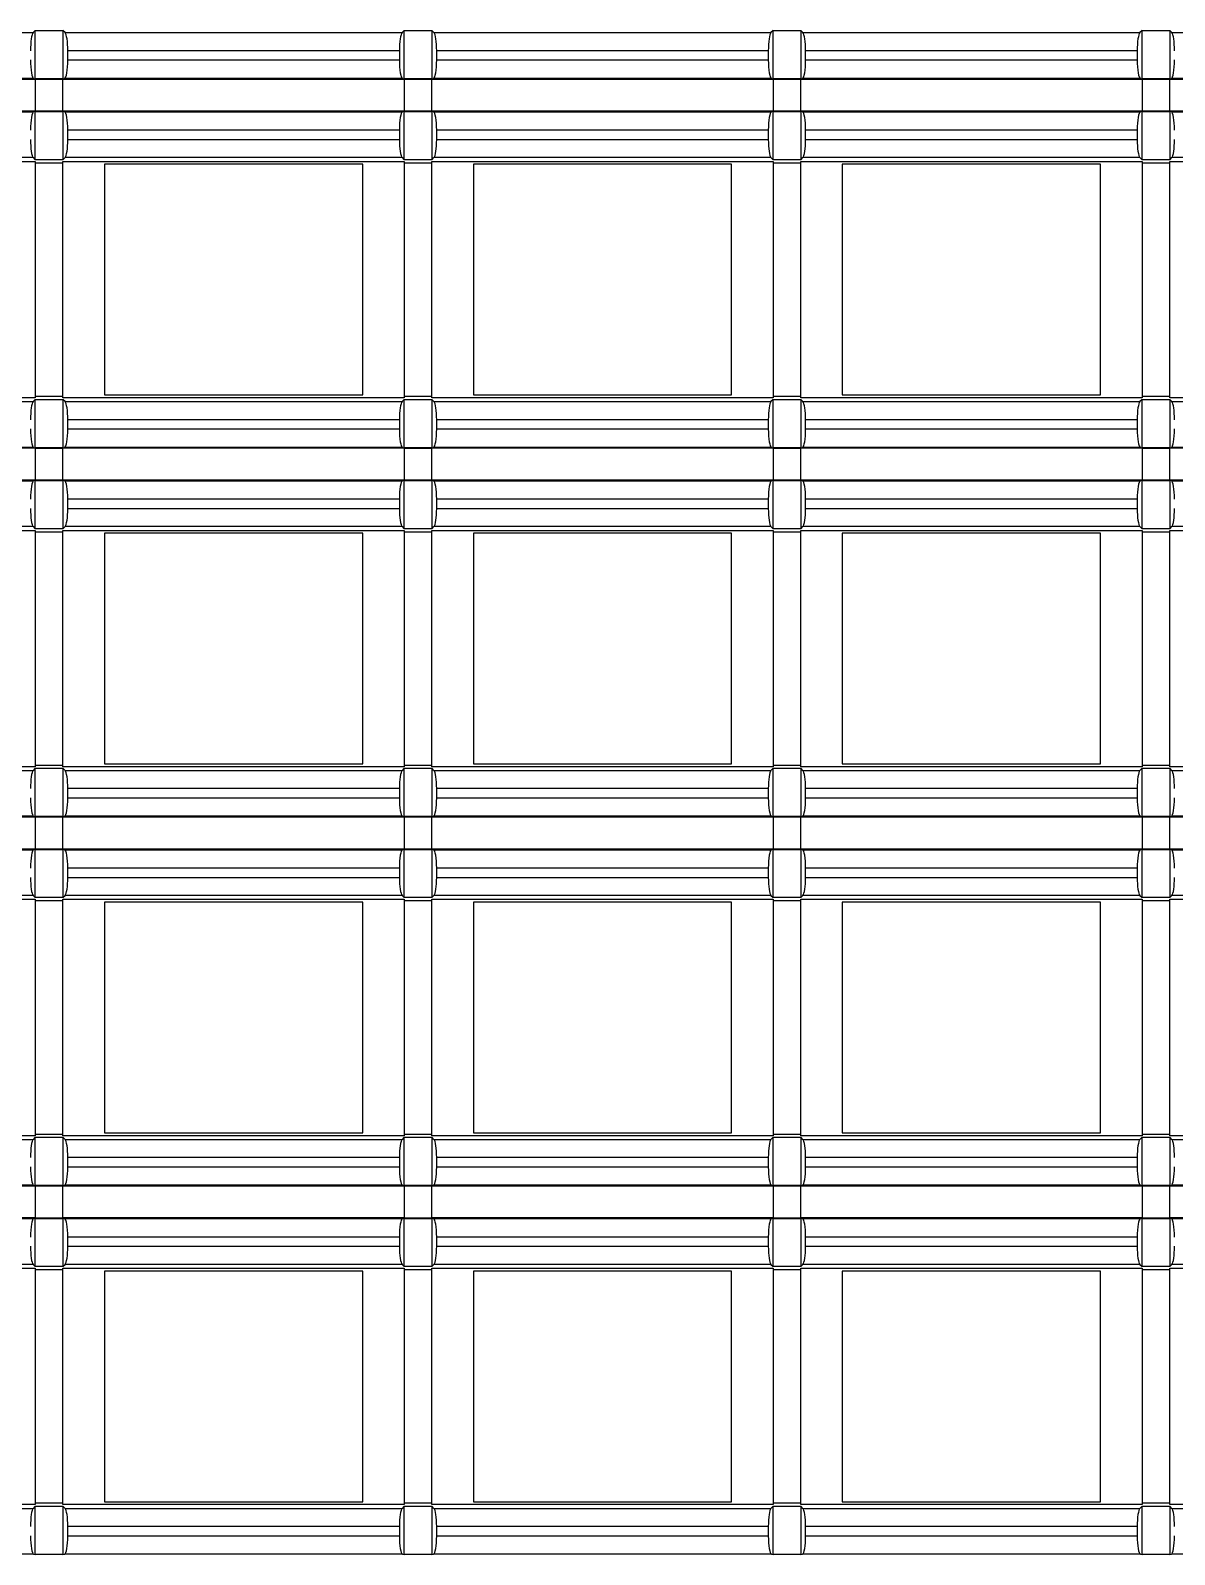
# Model space of a CAD drawing. Header units: inches. Extents: x 0 to 653, y 0 to 346.
# Drawn here: x 79.72 to 92.12, y 207.56 to 224.08 of the extents above; entities that cross this region are included whole.
import ezdxf

# ---------------------------------------------------------------- set-up
doc = ezdxf.new("R2010")
doc.units = ezdxf.units.IN
doc.header["$LTSCALE"] = 35.925693
doc.header["$MEASUREMENT"] = 0
doc.layers.add('2', color=7, linetype='CONTINUOUS')

msp = doc.modelspace()

# ---------------------------------------------------------------- linework, layer by layer
at = {"layer": '2', "color": 132, "linetype": 'Continuous', "true_color": 0x00cccc}
for p, q in [((76.095, 224.059), (79.749, 224.059)), ((79.772, 224.083), (79.749, 224.059)), ((79.772, 223.559), (79.772, 224.083)), ((79.772, 224.083), (80.072, 224.083)), ((80.072, 224.083), (80.072, 223.559)), ((80.095, 224.059), (80.072, 224.083)), ((80.095, 224.059), (83.749, 224.059)), ((83.772, 224.083), (83.749, 224.059)), ((83.772, 223.559), (83.772, 224.083)), ((83.772, 224.083), (84.072, 224.083)), ((84.072, 224.083), (84.072, 223.559)), ((84.095, 224.059), (84.072, 224.083)), ((84.095, 224.059), (87.749, 224.059)), ((87.772, 224.083), (87.749, 224.059)), ((87.772, 223.559), (87.772, 224.083)), ((87.772, 224.083), (88.072, 224.083)), ((88.072, 224.083), (88.072, 223.559)), ((88.095, 224.059), (88.072, 224.083)), ((88.095, 224.059), (91.749, 224.059)), ((91.772, 224.083), (91.749, 224.059)), ((91.772, 223.559), (91.772, 224.083)), ((91.772, 224.083), (92.072, 224.083)), ((92.072, 224.083), (92.072, 223.559)), ((92.095, 224.059), (92.072, 224.083)), ((92.095, 224.059), (95.749, 224.059)), ((80.125, 223.763), (80.125, 223.862)), ((83.72, 223.862), (80.125, 223.862)), ((80.125, 223.763), (83.72, 223.763)), ((83.72, 223.862), (83.72, 223.763)), ((84.125, 223.763), (84.125, 223.862)), ((87.72, 223.862), (84.125, 223.862)), ((84.125, 223.763), (87.72, 223.763)), ((87.72, 223.862), (87.72, 223.763)), ((88.124, 223.763), (88.124, 223.862)), ((91.719, 223.862), (88.124, 223.862)), ((88.124, 223.763), (91.719, 223.763)), ((91.719, 223.862), (91.719, 223.763)), ((79.754, 223.563), (76.091, 223.563)), ((79.754, 223.563), (79.772, 223.559)), ((80.072, 223.559), (80.091, 223.563)), ((83.754, 223.563), (80.091, 223.563)), ((83.754, 223.563), (83.772, 223.559)), ((84.072, 223.559), (84.09, 223.563)), ((87.754, 223.563), (84.09, 223.563)), ((87.754, 223.563), (87.772, 223.559)), ((88.072, 223.559), (88.09, 223.563)), ((91.754, 223.563), (88.09, 223.563)), ((91.754, 223.563), (91.772, 223.559)), ((92.072, 223.559), (92.09, 223.563)), ((95.753, 223.563), (92.09, 223.563)), ((76.072, 223.556), (79.772, 223.556)), ((80.072, 223.559), (79.772, 223.559)), ((79.772, 223.556), (79.772, 223.208)), ((80.072, 223.552), (79.772, 223.552)), ((80.072, 223.208), (80.072, 223.556)), ((80.072, 223.556), (83.772, 223.556)), ((84.072, 223.559), (83.772, 223.559)), ((83.772, 223.556), (83.772, 223.208)), ((84.072, 223.552), (83.772, 223.552)), ((84.072, 223.208), (84.072, 223.556)), ((84.072, 223.556), (87.772, 223.556)), ((88.072, 223.559), (87.772, 223.559)), ((87.772, 223.556), (87.772, 223.208)), ((88.072, 223.552), (87.772, 223.552)), ((88.072, 223.208), (88.072, 223.556)), ((88.072, 223.556), (91.772, 223.556)), ((92.072, 223.559), (91.772, 223.559)), ((91.772, 223.556), (91.772, 223.208)), ((92.072, 223.552), (91.772, 223.552)), ((92.072, 223.208), (92.072, 223.556)), ((92.072, 223.556), (95.772, 223.556)), ((79.772, 223.208), (76.072, 223.208)), ((76.091, 223.2), (79.754, 223.2)), ((79.772, 223.204), (79.754, 223.2)), ((79.772, 223.211), (80.072, 223.211)), ((79.772, 222.681), (79.772, 223.204)), ((79.772, 223.204), (80.072, 223.204)), ((83.772, 223.208), (80.072, 223.208)), ((80.072, 223.204), (80.072, 222.681)), ((80.091, 223.2), (80.072, 223.204)), ((80.091, 223.2), (83.754, 223.2)), ((83.772, 223.204), (83.754, 223.2)), ((83.772, 223.211), (84.072, 223.211)), ((83.772, 222.681), (83.772, 223.204)), ((83.772, 223.204), (84.072, 223.204)), ((87.772, 223.208), (84.072, 223.208)), ((84.072, 223.204), (84.072, 222.681)), ((84.09, 223.2), (84.072, 223.204)), ((84.09, 223.2), (87.754, 223.2)), ((87.772, 223.204), (87.754, 223.2)), ((87.772, 223.211), (88.072, 223.211)), ((87.772, 222.681), (87.772, 223.204)), ((87.772, 223.204), (88.072, 223.204)), ((91.772, 223.208), (88.072, 223.208)), ((88.072, 223.204), (88.072, 222.681)), ((88.09, 223.2), (88.072, 223.204)), ((88.09, 223.2), (91.754, 223.2)), ((91.772, 223.204), (91.754, 223.2)), ((91.772, 223.211), (92.072, 223.211)), ((91.772, 222.681), (91.772, 223.204)), ((91.772, 223.204), (92.072, 223.204)), ((95.772, 223.208), (92.072, 223.208)), ((92.072, 223.204), (92.072, 222.681)), ((92.09, 223.2), (92.072, 223.204)), ((92.09, 223.2), (95.753, 223.2)), ((80.125, 222.901), (80.125, 223.001)), ((83.72, 223.001), (80.125, 223.001)), ((80.125, 222.901), (83.72, 222.901)), ((83.72, 223.001), (83.72, 222.901)), ((84.125, 222.901), (84.125, 223.001)), ((87.72, 223.001), (84.125, 223.001)), ((84.125, 222.901), (87.72, 222.901)), ((87.72, 223.001), (87.72, 222.901)), ((88.124, 222.901), (88.124, 223.001)), ((91.719, 223.001), (88.124, 223.001)), ((88.124, 222.901), (91.719, 222.901)), ((91.719, 223.001), (91.719, 222.901)), ((76.072, 222.663), (79.772, 222.663)), ((79.749, 222.704), (76.095, 222.704)), ((79.749, 222.704), (79.772, 222.681)), ((80.072, 222.681), (79.772, 222.681)), ((79.772, 222.663), (79.772, 220.1)), ((80.072, 222.645), (79.772, 222.645)), ((80.072, 222.681), (80.095, 222.704)), ((80.072, 220.1), (80.072, 222.663)), ((80.072, 222.663), (83.772, 222.663)), ((83.749, 222.704), (80.095, 222.704)), ((80.522, 222.632), (80.522, 220.132)), ((83.322, 222.632), (80.522, 222.632)), ((83.322, 220.132), (83.322, 222.632)), ((83.749, 222.704), (83.772, 222.681)), ((84.072, 222.681), (83.772, 222.681)), ((83.772, 222.663), (83.772, 220.1)), ((84.072, 222.645), (83.772, 222.645)), ((84.072, 222.681), (84.095, 222.704)), ((84.072, 220.1), (84.072, 222.663)), ((84.072, 222.663), (87.772, 222.663)), ((87.749, 222.704), (84.095, 222.704)), ((84.522, 222.632), (84.522, 220.132)), ((87.322, 222.632), (84.522, 222.632)), ((87.322, 220.132), (87.322, 222.632)), ((87.749, 222.704), (87.772, 222.681)), ((88.072, 222.681), (87.772, 222.681)), ((87.772, 222.663), (87.772, 220.1)), ((88.072, 222.645), (87.772, 222.645)), ((88.072, 222.681), (88.095, 222.704)), ((88.072, 220.1), (88.072, 222.663)), ((88.072, 222.663), (91.772, 222.663)), ((91.749, 222.704), (88.095, 222.704)), ((88.522, 222.632), (88.522, 220.132)), ((91.322, 222.632), (88.522, 222.632)), ((91.322, 220.132), (91.322, 222.632)), ((91.749, 222.704), (91.772, 222.681)), ((92.072, 222.681), (91.772, 222.681)), ((91.772, 222.663), (91.772, 220.1)), ((92.072, 222.645), (91.772, 222.645)), ((92.072, 222.681), (92.095, 222.704)), ((92.072, 220.1), (92.072, 222.663)), ((92.072, 222.663), (95.772, 222.663)), ((95.749, 222.704), (92.095, 222.704)), ((79.772, 220.1), (76.072, 220.1)), ((79.772, 220.118), (80.072, 220.118)), ((83.772, 220.1), (80.072, 220.1)), ((80.522, 220.132), (83.322, 220.132)), ((83.772, 220.118), (84.072, 220.118)), ((87.772, 220.1), (84.072, 220.1)), ((84.522, 220.132), (87.322, 220.132)), ((87.772, 220.118), (88.072, 220.118)), ((91.772, 220.1), (88.072, 220.1)), ((88.522, 220.132), (91.322, 220.132)), ((91.772, 220.118), (92.072, 220.118)), ((95.772, 220.1), (92.072, 220.1)), ((76.095, 220.059), (79.749, 220.059)), ((79.772, 220.083), (79.749, 220.059)), ((79.772, 219.559), (79.772, 220.083)), ((79.772, 220.083), (80.072, 220.083)), ((80.072, 220.083), (80.072, 219.559)), ((80.095, 220.059), (80.072, 220.083)), ((80.095, 220.059), (83.749, 220.059)), ((83.772, 220.083), (83.749, 220.059)), ((83.772, 219.559), (83.772, 220.083)), ((83.772, 220.083), (84.072, 220.083)), ((84.072, 220.083), (84.072, 219.559)), ((84.095, 220.059), (84.072, 220.083)), ((84.095, 220.059), (87.749, 220.059)), ((87.772, 220.083), (87.749, 220.059)), ((87.772, 219.559), (87.772, 220.083)), ((87.772, 220.083), (88.072, 220.083)), ((88.072, 220.083), (88.072, 219.559)), ((88.095, 220.059), (88.072, 220.083)), ((88.095, 220.059), (91.749, 220.059)), ((91.772, 220.083), (91.749, 220.059)), ((91.772, 219.559), (91.772, 220.083)), ((91.772, 220.083), (92.072, 220.083)), ((92.072, 220.083), (92.072, 219.559)), ((92.095, 220.059), (92.072, 220.083)), ((92.095, 220.059), (95.749, 220.059)), ((80.125, 219.763), (80.125, 219.862)), ((83.72, 219.862), (80.125, 219.862)), ((80.125, 219.763), (83.72, 219.763)), ((83.72, 219.862), (83.72, 219.763)), ((84.125, 219.763), (84.125, 219.862)), ((87.72, 219.862), (84.125, 219.862)), ((84.125, 219.763), (87.72, 219.763)), ((87.72, 219.862), (87.72, 219.763)), ((88.124, 219.763), (88.124, 219.862)), ((91.719, 219.862), (88.124, 219.862)), ((88.124, 219.763), (91.719, 219.763)), ((91.719, 219.862), (91.719, 219.763)), ((76.072, 219.556), (79.772, 219.556)), ((79.754, 219.563), (76.091, 219.563)), ((79.754, 219.563), (79.772, 219.559)), ((80.072, 219.559), (79.772, 219.559)), ((79.772, 219.556), (79.772, 219.208)), ((80.072, 219.552), (79.772, 219.552)), ((80.072, 219.559), (80.091, 219.563)), ((80.072, 219.208), (80.072, 219.556)), ((80.072, 219.556), (83.772, 219.556)), ((83.754, 219.563), (80.091, 219.563)), ((83.754, 219.563), (83.772, 219.559)), ((84.072, 219.559), (83.772, 219.559)), ((83.772, 219.556), (83.772, 219.208)), ((84.072, 219.552), (83.772, 219.552)), ((84.072, 219.559), (84.09, 219.563)), ((84.072, 219.208), (84.072, 219.556)), ((84.072, 219.556), (87.772, 219.556)), ((87.754, 219.563), (84.09, 219.563)), ((87.754, 219.563), (87.772, 219.559)), ((88.072, 219.559), (87.772, 219.559)), ((87.772, 219.556), (87.772, 219.208)), ((88.072, 219.552), (87.772, 219.552)), ((88.072, 219.559), (88.09, 219.563)), ((88.072, 219.208), (88.072, 219.556)), ((88.072, 219.556), (91.772, 219.556)), ((91.754, 219.563), (88.09, 219.563)), ((91.754, 219.563), (91.772, 219.559)), ((92.072, 219.559), (91.772, 219.559)), ((91.772, 219.556), (91.772, 219.208)), ((92.072, 219.552), (91.772, 219.552)), ((92.072, 219.559), (92.09, 219.563)), ((92.072, 219.208), (92.072, 219.556)), ((92.072, 219.556), (95.772, 219.556)), ((95.753, 219.563), (92.09, 219.563)), ((79.772, 219.208), (76.072, 219.208)), ((76.091, 219.201), (79.754, 219.201)), ((79.772, 219.204), (79.754, 219.201)), ((79.772, 219.211), (80.072, 219.211)), ((79.772, 218.681), (79.772, 219.204)), ((79.772, 219.204), (80.072, 219.204)), ((83.772, 219.208), (80.072, 219.208)), ((80.072, 219.204), (80.072, 218.681)), ((80.091, 219.201), (80.072, 219.204)), ((80.091, 219.201), (83.754, 219.201)), ((83.772, 219.204), (83.754, 219.201)), ((83.772, 219.211), (84.072, 219.211)), ((83.772, 218.681), (83.772, 219.204)), ((83.772, 219.204), (84.072, 219.204)), ((87.772, 219.208), (84.072, 219.208)), ((84.072, 219.204), (84.072, 218.681)), ((84.09, 219.201), (84.072, 219.204)), ((84.09, 219.201), (87.754, 219.201)), ((87.772, 219.204), (87.754, 219.201)), ((87.772, 219.211), (88.072, 219.211)), ((87.772, 218.681), (87.772, 219.204)), ((87.772, 219.204), (88.072, 219.204)), ((91.772, 219.208), (88.072, 219.208)), ((88.072, 219.204), (88.072, 218.681)), ((88.09, 219.201), (88.072, 219.204)), ((88.09, 219.201), (91.754, 219.201)), ((91.772, 219.204), (91.754, 219.201)), ((91.772, 219.211), (92.072, 219.211)), ((91.772, 218.681), (91.772, 219.204)), ((91.772, 219.204), (92.072, 219.204)), ((95.772, 219.208), (92.072, 219.208)), ((92.072, 219.204), (92.072, 218.681)), ((92.09, 219.201), (92.072, 219.204)), ((92.09, 219.201), (95.753, 219.201)), ((80.125, 218.901), (80.125, 219.001)), ((83.72, 219.001), (80.125, 219.001)), ((83.72, 219.001), (83.72, 218.901)), ((84.125, 218.901), (84.125, 219.001)), ((87.72, 219.001), (84.125, 219.001)), ((87.72, 219.001), (87.72, 218.901)), ((88.124, 218.901), (88.124, 219.001)), ((91.719, 219.001), (88.124, 219.001)), ((91.719, 219.001), (91.719, 218.901)), ((80.125, 218.901), (83.72, 218.901)), ((84.125, 218.901), (87.72, 218.901)), ((88.124, 218.901), (91.719, 218.901)), ((76.072, 218.663), (79.772, 218.663)), ((79.749, 218.704), (76.095, 218.704)), ((79.749, 218.704), (79.772, 218.681)), ((80.072, 218.681), (79.772, 218.681)), ((79.772, 218.663), (79.772, 216.1)), ((80.072, 218.645), (79.772, 218.645)), ((80.072, 218.681), (80.095, 218.704)), ((80.072, 216.1), (80.072, 218.663)), ((80.072, 218.663), (83.772, 218.663)), ((83.749, 218.704), (80.095, 218.704)), ((80.522, 218.632), (80.522, 216.132)), ((83.322, 218.632), (80.522, 218.632)), ((83.322, 216.132), (83.322, 218.632)), ((83.749, 218.704), (83.772, 218.681)), ((84.072, 218.681), (83.772, 218.681)), ((83.772, 218.663), (83.772, 216.1)), ((84.072, 218.645), (83.772, 218.645)), ((84.072, 218.681), (84.095, 218.704)), ((84.072, 216.1), (84.072, 218.663)), ((84.072, 218.663), (87.772, 218.663)), ((87.749, 218.704), (84.095, 218.704)), ((84.522, 218.632), (84.522, 216.132)), ((87.322, 218.632), (84.522, 218.632)), ((87.322, 216.132), (87.322, 218.632)), ((87.749, 218.704), (87.772, 218.681)), ((88.072, 218.681), (87.772, 218.681)), ((87.772, 218.663), (87.772, 216.1)), ((88.072, 218.645), (87.772, 218.645)), ((88.072, 218.681), (88.095, 218.704)), ((88.072, 216.1), (88.072, 218.663)), ((88.072, 218.663), (91.772, 218.663)), ((91.749, 218.704), (88.095, 218.704)), ((88.522, 218.632), (88.522, 216.132)), ((91.322, 218.632), (88.522, 218.632)), ((91.322, 216.132), (91.322, 218.632)), ((91.749, 218.704), (91.772, 218.681)), ((92.072, 218.681), (91.772, 218.681)), ((91.772, 218.663), (91.772, 216.1)), ((92.072, 218.645), (91.772, 218.645)), ((92.072, 218.681), (92.095, 218.704)), ((92.072, 216.1), (92.072, 218.663)), ((92.072, 218.663), (95.772, 218.663)), ((95.749, 218.704), (92.095, 218.704)), ((80.522, 216.132), (83.322, 216.132)), ((84.522, 216.132), (87.322, 216.132)), ((88.522, 216.132), (91.322, 216.132)), ((79.772, 216.1), (76.072, 216.1)), ((76.095, 216.059), (79.749, 216.059)), ((79.772, 216.083), (79.749, 216.059)), ((79.772, 216.118), (80.072, 216.118)), ((79.772, 215.559), (79.772, 216.083)), ((79.772, 216.083), (80.072, 216.083)), ((83.772, 216.1), (80.072, 216.1)), ((80.072, 216.083), (80.072, 215.559)), ((80.095, 216.059), (80.072, 216.083)), ((80.095, 216.059), (83.749, 216.059)), ((83.772, 216.083), (83.749, 216.059)), ((83.772, 216.118), (84.072, 216.118)), ((83.772, 215.559), (83.772, 216.083)), ((83.772, 216.083), (84.072, 216.083)), ((87.772, 216.1), (84.072, 216.1)), ((84.072, 216.083), (84.072, 215.559)), ((84.095, 216.059), (84.072, 216.083)), ((84.095, 216.059), (87.749, 216.059)), ((87.772, 216.083), (87.749, 216.059)), ((87.772, 216.118), (88.072, 216.118)), ((87.772, 215.559), (87.772, 216.083)), ((87.772, 216.083), (88.072, 216.083)), ((91.772, 216.1), (88.072, 216.1)), ((88.072, 216.083), (88.072, 215.559)), ((88.095, 216.059), (88.072, 216.083)), ((88.095, 216.059), (91.749, 216.059)), ((91.772, 216.083), (91.749, 216.059)), ((91.772, 216.118), (92.072, 216.118)), ((91.772, 215.559), (91.772, 216.083)), ((91.772, 216.083), (92.072, 216.083)), ((95.772, 216.1), (92.072, 216.1)), ((92.072, 216.083), (92.072, 215.559)), ((92.095, 216.059), (92.072, 216.083)), ((92.095, 216.059), (95.749, 216.059)), ((80.125, 215.763), (80.125, 215.863)), ((83.72, 215.863), (80.125, 215.863)), ((83.72, 215.863), (83.72, 215.763)), ((84.125, 215.763), (84.125, 215.863)), ((87.72, 215.863), (84.125, 215.863)), ((87.72, 215.863), (87.72, 215.763)), ((88.124, 215.763), (88.124, 215.863)), ((91.719, 215.863), (88.124, 215.863)), ((91.719, 215.863), (91.719, 215.763)), ((80.125, 215.763), (83.72, 215.763)), ((84.125, 215.763), (87.72, 215.763)), ((88.124, 215.763), (91.719, 215.763)), ((76.072, 215.556), (79.772, 215.556)), ((79.754, 215.563), (76.091, 215.563)), ((79.754, 215.563), (79.772, 215.559)), ((80.072, 215.559), (79.772, 215.559)), ((79.772, 215.556), (79.772, 215.208)), ((80.072, 215.552), (79.772, 215.552)), ((80.072, 215.559), (80.091, 215.563)), ((80.072, 215.208), (80.072, 215.556)), ((80.072, 215.556), (83.772, 215.556)), ((83.754, 215.563), (80.091, 215.563)), ((83.754, 215.563), (83.772, 215.559)), ((84.072, 215.559), (83.772, 215.559)), ((83.772, 215.556), (83.772, 215.208)), ((84.072, 215.552), (83.772, 215.552)), ((84.072, 215.559), (84.09, 215.563)), ((84.072, 215.208), (84.072, 215.556)), ((84.072, 215.556), (87.772, 215.556)), ((87.754, 215.563), (84.09, 215.563)), ((87.754, 215.563), (87.772, 215.559)), ((88.072, 215.559), (87.772, 215.559)), ((87.772, 215.556), (87.772, 215.208)), ((88.072, 215.552), (87.772, 215.552)), ((88.072, 215.559), (88.09, 215.563)), ((88.072, 215.208), (88.072, 215.556)), ((88.072, 215.556), (91.772, 215.556)), ((91.754, 215.563), (88.09, 215.563)), ((91.754, 215.563), (91.772, 215.559)), ((92.072, 215.559), (91.772, 215.559)), ((91.772, 215.556), (91.772, 215.208)), ((92.072, 215.552), (91.772, 215.552)), ((92.072, 215.559), (92.09, 215.563)), ((92.072, 215.208), (92.072, 215.556)), ((92.072, 215.556), (95.772, 215.556)), ((95.753, 215.563), (92.09, 215.563)), ((79.772, 215.208), (76.072, 215.208)), ((76.091, 215.201), (79.754, 215.201)), ((79.772, 215.204), (79.754, 215.201)), ((79.772, 215.211), (80.072, 215.211)), ((79.772, 214.681), (79.772, 215.204)), ((79.772, 215.204), (80.072, 215.204)), ((83.772, 215.208), (80.072, 215.208)), ((80.072, 215.204), (80.072, 214.681)), ((80.091, 215.201), (80.072, 215.204)), ((80.091, 215.201), (83.754, 215.201)), ((83.772, 215.204), (83.754, 215.201)), ((83.772, 215.211), (84.072, 215.211)), ((83.772, 214.681), (83.772, 215.204)), ((83.772, 215.204), (84.072, 215.204)), ((87.772, 215.208), (84.072, 215.208)), ((84.072, 215.204), (84.072, 214.681)), ((84.09, 215.201), (84.072, 215.204)), ((84.09, 215.201), (87.754, 215.201)), ((87.772, 215.204), (87.754, 215.201)), ((87.772, 215.211), (88.072, 215.211)), ((87.772, 214.681), (87.772, 215.204)), ((87.772, 215.204), (88.072, 215.204)), ((91.772, 215.208), (88.072, 215.208)), ((88.072, 215.204), (88.072, 214.681)), ((88.09, 215.201), (88.072, 215.204)), ((88.09, 215.201), (91.754, 215.201)), ((91.772, 215.204), (91.754, 215.201)), ((91.772, 215.211), (92.072, 215.211)), ((91.772, 214.681), (91.772, 215.204)), ((91.772, 215.204), (92.072, 215.204)), ((95.772, 215.208), (92.072, 215.208)), ((92.072, 215.204), (92.072, 214.681)), ((92.09, 215.201), (92.072, 215.204)), ((92.09, 215.201), (95.753, 215.201)), ((80.125, 214.901), (80.125, 215.001)), ((83.72, 215.001), (80.125, 215.001)), ((83.72, 215.001), (83.72, 214.901)), ((84.125, 214.901), (84.125, 215.001)), ((87.72, 215.001), (84.125, 215.001)), ((87.72, 215.001), (87.72, 214.901)), ((88.124, 214.901), (88.124, 215.001)), ((91.719, 215.001), (88.124, 215.001)), ((91.719, 215.001), (91.719, 214.901)), ((80.125, 214.901), (83.72, 214.901)), ((84.125, 214.901), (87.72, 214.901)), ((88.124, 214.901), (91.719, 214.901)), ((76.072, 214.663), (79.772, 214.663)), ((79.749, 214.704), (76.095, 214.704)), ((79.749, 214.704), (79.772, 214.681)), ((80.072, 214.681), (79.772, 214.681)), ((79.772, 214.663), (79.772, 212.1)), ((80.072, 214.645), (79.772, 214.645)), ((80.072, 214.681), (80.095, 214.704)), ((80.072, 212.1), (80.072, 214.663)), ((80.072, 214.663), (83.772, 214.663)), ((83.749, 214.704), (80.095, 214.704)), ((83.749, 214.704), (83.772, 214.681)), ((84.072, 214.681), (83.772, 214.681)), ((83.772, 214.663), (83.772, 212.1)), ((84.072, 214.645), (83.772, 214.645)), ((84.072, 214.681), (84.095, 214.704)), ((84.072, 212.1), (84.072, 214.663)), ((84.072, 214.663), (87.772, 214.663)), ((87.749, 214.704), (84.095, 214.704)), ((87.749, 214.704), (87.772, 214.681)), ((88.072, 214.681), (87.772, 214.681)), ((87.772, 214.663), (87.772, 212.1)), ((88.072, 214.645), (87.772, 214.645)), ((88.072, 214.681), (88.095, 214.704)), ((88.072, 212.1), (88.072, 214.663)), ((88.072, 214.663), (91.772, 214.663)), ((91.749, 214.704), (88.095, 214.704)), ((91.749, 214.704), (91.772, 214.681)), ((92.072, 214.681), (91.772, 214.681)), ((91.772, 214.663), (91.772, 212.1)), ((92.072, 214.645), (91.772, 214.645)), ((92.072, 214.681), (92.095, 214.704)), ((92.072, 212.1), (92.072, 214.663)), ((92.072, 214.663), (95.772, 214.663)), ((95.749, 214.704), (92.095, 214.704)), ((80.522, 214.632), (80.522, 212.132)), ((83.322, 214.632), (80.522, 214.632)), ((83.322, 212.132), (83.322, 214.632)), ((84.522, 214.632), (84.522, 212.132)), ((87.322, 214.632), (84.522, 214.632)), ((87.322, 212.132), (87.322, 214.632)), ((88.522, 214.632), (88.522, 212.132)), ((91.322, 214.632), (88.522, 214.632)), ((91.322, 212.132), (91.322, 214.632)), ((79.772, 212.1), (76.072, 212.1)), ((76.095, 212.06), (79.749, 212.06)), ((79.772, 212.083), (79.749, 212.06)), ((79.772, 212.118), (80.072, 212.118)), ((79.772, 211.559), (79.772, 212.083)), ((79.772, 212.083), (80.072, 212.083)), ((83.772, 212.1), (80.072, 212.1)), ((80.072, 212.083), (80.072, 211.559)), ((80.095, 212.06), (80.072, 212.083)), ((80.095, 212.06), (83.749, 212.06)), ((80.522, 212.132), (83.322, 212.132)), ((83.772, 212.083), (83.749, 212.06)), ((83.772, 212.118), (84.072, 212.118)), ((83.772, 211.559), (83.772, 212.083)), ((83.772, 212.083), (84.072, 212.083)), ((87.772, 212.1), (84.072, 212.1)), ((84.072, 212.083), (84.072, 211.559)), ((84.095, 212.06), (84.072, 212.083)), ((84.095, 212.06), (87.749, 212.06)), ((84.522, 212.132), (87.322, 212.132)), ((87.772, 212.083), (87.749, 212.06)), ((87.772, 212.118), (88.072, 212.118)), ((87.772, 211.559), (87.772, 212.083)), ((87.772, 212.083), (88.072, 212.083)), ((91.772, 212.1), (88.072, 212.1)), ((88.072, 212.083), (88.072, 211.559)), ((88.095, 212.06), (88.072, 212.083)), ((88.095, 212.06), (91.749, 212.06)), ((88.522, 212.132), (91.322, 212.132)), ((91.772, 212.083), (91.749, 212.06)), ((91.772, 212.118), (92.072, 212.118)), ((91.772, 211.559), (91.772, 212.083)), ((91.772, 212.083), (92.072, 212.083)), ((95.772, 212.1), (92.072, 212.1)), ((92.072, 212.083), (92.072, 211.559)), ((92.095, 212.06), (92.072, 212.083)), ((92.095, 212.06), (95.749, 212.06)), ((80.125, 211.763), (80.125, 211.863)), ((83.72, 211.863), (80.125, 211.863)), ((83.72, 211.863), (83.72, 211.763)), ((84.125, 211.763), (84.125, 211.863)), ((87.72, 211.863), (84.125, 211.863)), ((87.72, 211.863), (87.72, 211.763)), ((88.124, 211.763), (88.124, 211.863)), ((91.719, 211.863), (88.124, 211.863)), ((91.719, 211.863), (91.719, 211.763)), ((80.125, 211.763), (83.72, 211.763)), ((84.125, 211.763), (87.72, 211.763)), ((88.124, 211.763), (91.719, 211.763)), ((76.072, 211.556), (79.772, 211.556)), ((79.754, 211.563), (76.091, 211.563)), ((79.754, 211.563), (79.772, 211.559)), ((80.072, 211.559), (79.772, 211.559)), ((79.772, 211.556), (79.772, 211.208)), ((80.072, 211.552), (79.772, 211.552)), ((80.072, 211.559), (80.091, 211.563)), ((80.072, 211.208), (80.072, 211.556)), ((80.072, 211.556), (83.772, 211.556)), ((83.754, 211.563), (80.091, 211.563)), ((83.754, 211.563), (83.772, 211.559)), ((84.072, 211.559), (83.772, 211.559)), ((83.772, 211.556), (83.772, 211.208)), ((84.072, 211.552), (83.772, 211.552)), ((84.072, 211.559), (84.09, 211.563)), ((84.072, 211.208), (84.072, 211.556)), ((84.072, 211.556), (87.772, 211.556)), ((87.754, 211.563), (84.09, 211.563)), ((87.754, 211.563), (87.772, 211.559)), ((88.072, 211.559), (87.772, 211.559)), ((87.772, 211.556), (87.772, 211.208)), ((88.072, 211.552), (87.772, 211.552)), ((88.072, 211.559), (88.09, 211.563)), ((88.072, 211.208), (88.072, 211.556)), ((88.072, 211.556), (91.772, 211.556)), ((91.754, 211.563), (88.09, 211.563)), ((91.754, 211.563), (91.772, 211.559)), ((92.072, 211.559), (91.772, 211.559)), ((91.772, 211.556), (91.772, 211.208)), ((92.072, 211.552), (91.772, 211.552)), ((92.072, 211.559), (92.09, 211.563)), ((92.072, 211.208), (92.072, 211.556)), ((92.072, 211.556), (95.772, 211.556)), ((95.753, 211.563), (92.09, 211.563)), ((79.772, 211.208), (76.072, 211.208)), ((76.091, 211.201), (79.754, 211.201)), ((79.772, 211.204), (79.754, 211.201)), ((79.772, 211.211), (80.072, 211.211)), ((79.772, 210.681), (79.772, 211.204)), ((79.772, 211.204), (80.072, 211.204)), ((83.772, 211.208), (80.072, 211.208)), ((80.072, 211.204), (80.072, 210.681)), ((80.091, 211.201), (80.072, 211.204)), ((80.091, 211.201), (83.754, 211.201)), ((83.772, 211.204), (83.754, 211.201)), ((83.772, 211.211), (84.072, 211.211)), ((83.772, 210.681), (83.772, 211.204)), ((83.772, 211.204), (84.072, 211.204)), ((87.772, 211.208), (84.072, 211.208)), ((84.072, 211.204), (84.072, 210.681)), ((84.09, 211.201), (84.072, 211.204)), ((84.09, 211.201), (87.754, 211.201)), ((87.772, 211.204), (87.754, 211.201)), ((87.772, 211.211), (88.072, 211.211)), ((87.772, 210.681), (87.772, 211.204)), ((87.772, 211.204), (88.072, 211.204)), ((91.772, 211.208), (88.072, 211.208)), ((88.072, 211.204), (88.072, 210.681)), ((88.09, 211.201), (88.072, 211.204)), ((88.09, 211.201), (91.754, 211.201)), ((91.772, 211.204), (91.754, 211.201)), ((91.772, 211.211), (92.072, 211.211)), ((91.772, 210.681), (91.772, 211.204)), ((91.772, 211.204), (92.072, 211.204)), ((95.772, 211.208), (92.072, 211.208)), ((92.072, 211.204), (92.072, 210.681)), ((92.09, 211.201), (92.072, 211.204)), ((92.09, 211.201), (95.753, 211.201)), ((80.125, 210.901), (80.125, 211.001)), ((83.72, 211.001), (80.125, 211.001)), ((80.125, 210.901), (83.72, 210.901)), ((83.72, 211.001), (83.72, 210.901)), ((84.125, 210.901), (84.125, 211.001)), ((87.72, 211.001), (84.125, 211.001)), ((84.125, 210.901), (87.72, 210.901)), ((87.72, 211.001), (87.72, 210.901)), ((88.124, 210.901), (88.124, 211.001)), ((91.719, 211.001), (88.124, 211.001)), ((88.124, 210.901), (91.719, 210.901)), ((91.719, 211.001), (91.719, 210.901)), ((79.749, 210.704), (76.095, 210.704)), ((79.749, 210.704), (79.772, 210.681)), ((80.072, 210.681), (79.772, 210.681)), ((80.072, 210.681), (80.095, 210.704)), ((83.749, 210.704), (80.095, 210.704)), ((83.749, 210.704), (83.772, 210.681)), ((84.072, 210.681), (83.772, 210.681)), ((84.072, 210.681), (84.095, 210.704)), ((87.749, 210.704), (84.095, 210.704)), ((87.749, 210.704), (87.772, 210.681)), ((88.072, 210.681), (87.772, 210.681)), ((88.072, 210.681), (88.095, 210.704)), ((91.749, 210.704), (88.095, 210.704)), ((91.749, 210.704), (91.772, 210.681)), ((92.072, 210.681), (91.772, 210.681)), ((92.072, 210.681), (92.095, 210.704)), ((95.749, 210.704), (92.095, 210.704)), ((76.072, 210.663), (79.772, 210.663)), ((79.772, 210.663), (79.772, 208.101)), ((80.072, 210.645), (79.772, 210.645)), ((80.072, 208.101), (80.072, 210.663)), ((80.072, 210.663), (83.772, 210.663)), ((80.522, 210.632), (80.522, 208.132)), ((83.322, 210.632), (80.522, 210.632)), ((83.322, 208.132), (83.322, 210.632)), ((83.772, 210.663), (83.772, 208.101)), ((84.072, 210.645), (83.772, 210.645)), ((84.072, 208.101), (84.072, 210.663)), ((84.072, 210.663), (87.772, 210.663)), ((84.522, 210.632), (84.522, 208.132)), ((87.322, 210.632), (84.522, 210.632)), ((87.322, 208.132), (87.322, 210.632)), ((87.772, 210.663), (87.772, 208.101)), ((88.072, 210.645), (87.772, 210.645)), ((88.072, 208.101), (88.072, 210.663)), ((88.072, 210.663), (91.772, 210.663)), ((88.522, 210.632), (88.522, 208.132)), ((91.322, 210.632), (88.522, 210.632)), ((91.322, 208.132), (91.322, 210.632)), ((91.772, 210.663), (91.772, 208.101)), ((92.072, 210.645), (91.772, 210.645)), ((92.072, 208.101), (92.072, 210.663)), ((92.072, 210.663), (95.772, 210.663)), ((79.772, 208.101), (76.072, 208.101)), ((76.095, 208.06), (79.749, 208.06)), ((79.772, 208.083), (79.749, 208.06)), ((79.772, 208.118), (80.072, 208.118)), ((79.772, 207.559), (79.772, 208.083)), ((79.772, 208.083), (80.072, 208.083)), ((83.772, 208.101), (80.072, 208.101)), ((80.072, 208.083), (80.072, 207.559)), ((80.095, 208.06), (80.072, 208.083)), ((80.095, 208.06), (83.749, 208.06)), ((80.522, 208.132), (83.322, 208.132)), ((83.772, 208.083), (83.749, 208.06)), ((83.772, 208.118), (84.072, 208.118)), ((83.772, 207.559), (83.772, 208.083)), ((83.772, 208.083), (84.072, 208.083)), ((87.772, 208.101), (84.072, 208.101)), ((84.072, 208.083), (84.072, 207.559)), ((84.095, 208.06), (84.072, 208.083)), ((84.095, 208.06), (87.749, 208.06)), ((84.522, 208.132), (87.322, 208.132)), ((87.772, 208.083), (87.749, 208.06)), ((87.772, 208.118), (88.072, 208.118)), ((87.772, 207.559), (87.772, 208.083)), ((87.772, 208.083), (88.072, 208.083)), ((91.772, 208.101), (88.072, 208.101)), ((88.072, 208.083), (88.072, 207.559)), ((88.095, 208.06), (88.072, 208.083)), ((88.095, 208.06), (91.749, 208.06)), ((88.522, 208.132), (91.322, 208.132)), ((91.772, 208.083), (91.749, 208.06)), ((91.772, 208.118), (92.072, 208.118)), ((91.772, 207.559), (91.772, 208.083)), ((91.772, 208.083), (92.072, 208.083)), ((95.772, 208.101), (92.072, 208.101)), ((92.072, 208.083), (92.072, 207.559)), ((92.095, 208.06), (92.072, 208.083)), ((92.095, 208.06), (95.749, 208.06)), ((80.125, 207.763), (80.125, 207.863)), ((83.72, 207.863), (80.125, 207.863)), ((80.125, 207.763), (83.72, 207.763)), ((83.72, 207.863), (83.72, 207.763)), ((84.125, 207.763), (84.125, 207.863)), ((87.72, 207.863), (84.125, 207.863)), ((84.125, 207.763), (87.72, 207.763)), ((87.72, 207.863), (87.72, 207.763)), ((88.124, 207.763), (88.124, 207.863)), ((91.719, 207.863), (88.124, 207.863)), ((88.124, 207.763), (91.719, 207.763)), ((91.719, 207.863), (91.719, 207.763)), ((79.754, 207.563), (76.091, 207.563)), ((79.754, 207.563), (79.772, 207.559)), ((80.072, 207.559), (79.772, 207.559)), ((80.072, 207.559), (80.091, 207.563)), ((83.754, 207.563), (80.091, 207.563)), ((83.754, 207.563), (83.772, 207.559)), ((84.072, 207.559), (83.772, 207.559)), ((84.072, 207.559), (84.09, 207.563)), ((87.754, 207.563), (84.09, 207.563)), ((87.754, 207.563), (87.772, 207.559)), ((88.072, 207.559), (87.772, 207.559)), ((88.072, 207.559), (88.09, 207.563)), ((91.754, 207.563), (88.09, 207.563)), ((91.754, 207.563), (91.772, 207.559)), ((92.072, 207.559), (91.772, 207.559)), ((92.072, 207.559), (92.09, 207.563)), ((95.753, 207.563), (92.09, 207.563))]:
    msp.add_line(p, q, dxfattribs=at)
for centre, start_param, end_param in [((79.755, 223.862), 0.174533, 1.570796), ((80.089, 223.862), -1.570796, -0.174533), ((83.755, 223.862), 0.174533, 1.570796), ((84.089, 223.862), -1.570796, -0.174533), ((87.755, 223.862), 0.174533, 1.570796), ((88.089, 223.862), -1.570796, -0.174533), ((91.755, 223.862), 0.174533, 1.570796), ((92.089, 223.862), -1.570796, -0.174533), ((79.755, 223.763), 1.570796, 3.106686), ((80.089, 223.763), -3.106686, -1.570796), ((83.755, 223.763), 1.570796, 3.106686), ((84.089, 223.763), -3.106686, -1.570796), ((87.755, 223.763), 1.570796, 3.106686), ((88.089, 223.763), -3.106686, -1.570796), ((91.755, 223.763), 1.570796, 3.106686), ((92.089, 223.763), -3.106686, -1.570796), ((79.755, 223.001), 0.034907, 1.570796), ((80.089, 223.001), -1.570796, -0.034907), ((83.755, 223.001), 0.034907, 1.570796), ((84.089, 223.001), -1.570796, -0.034907), ((87.755, 223.001), 0.034907, 1.570796), ((88.089, 223.001), -1.570796, -0.034907), ((91.755, 223.001), 0.034907, 1.570796), ((92.089, 223.001), -1.570796, -0.034907), ((79.755, 222.901), -4.712389, -3.316126), ((80.089, 222.901), -2.96706, -1.570796), ((83.755, 222.901), 1.570796, 2.96706), ((84.089, 222.901), -2.96706, -1.570796), ((87.755, 222.901), 1.570796, 2.96706), ((88.089, 222.901), -2.96706, -1.570796), ((91.755, 222.901), 1.570796, 2.96706), ((92.089, 222.901), -2.96706, -1.570796), ((79.755, 219.862), 0.174533, 1.570796), ((80.089, 219.862), -1.570796, -0.174533), ((83.755, 219.862), 0.174533, 1.570796), ((84.089, 219.862), -1.570796, -0.174533), ((87.755, 219.862), 0.174533, 1.570796), ((88.089, 219.862), -1.570796, -0.174533), ((91.755, 219.862), 0.174533, 1.570796), ((92.089, 219.862), -1.570796, -0.174533), ((79.755, 219.763), 1.570796, 3.106686), ((80.089, 219.763), -3.106686, -1.570796), ((83.755, 219.763), 1.570796, 3.106686), ((84.089, 219.763), -3.106686, -1.570796), ((87.755, 219.763), -4.712389, -3.176499), ((88.089, 219.763), -3.106686, -1.570796), ((91.755, 219.763), -4.712389, -3.176499), ((92.089, 219.763), -3.106686, -1.570796), ((79.755, 219.001), 0.034907, 1.570796), ((80.089, 219.001), -1.570796, -0.034907), ((83.755, 219.001), 0.034907, 1.570796), ((84.089, 219.001), -1.570796, -0.034907), ((87.755, 219.001), 0.034907, 1.570796), ((88.089, 219.001), -1.570796, -0.034907), ((91.755, 219.001), 0.034907, 1.570796), ((92.089, 219.001), -1.570796, -0.034907), ((79.755, 218.901), -4.712389, -3.316126), ((80.089, 218.901), -2.96706, -1.570796), ((83.755, 218.901), 1.570796, 2.96706), ((84.089, 218.901), -2.96706, -1.570796), ((87.755, 218.901), 1.570796, 2.96706), ((88.089, 218.901), -2.96706, -1.570796), ((91.755, 218.901), 1.570796, 2.96706), ((92.089, 218.901), -2.96706, -1.570796), ((79.755, 215.863), 0.174533, 1.570796), ((80.089, 215.863), -1.570796, -0.174533), ((83.755, 215.863), 0.174533, 1.570796), ((84.089, 215.863), -1.570796, -0.174533), ((87.755, 215.863), 0.174533, 1.570796), ((88.089, 215.863), -1.570796, -0.174533), ((91.755, 215.863), 0.174533, 1.570796), ((92.089, 215.863), -1.570796, -0.174533), ((79.755, 215.763), 1.570796, 3.106686), ((80.089, 215.763), -3.106686, -1.570796), ((83.755, 215.763), 1.570796, 3.106686), ((84.089, 215.763), -3.106686, -1.570796), ((87.755, 215.763), -4.712389, -3.176499), ((88.089, 215.763), -3.106686, -1.570796), ((91.755, 215.763), -4.712389, -3.176499), ((92.089, 215.763), -3.106686, -1.570796), ((79.755, 215.001), 0.034907, 1.570796), ((80.089, 215.001), -1.570796, -0.034907), ((83.755, 215.001), 0.034907, 1.570796), ((84.089, 215.001), -1.570796, -0.034907), ((87.755, 215.001), 0.034907, 1.570796), ((88.089, 215.001), -1.570796, -0.034907), ((91.755, 215.001), 0.034907, 1.570796), ((92.089, 215.001), -1.570796, -0.034907), ((79.755, 214.901), -4.712389, -3.316126), ((80.089, 214.901), -2.96706, -1.570796), ((83.755, 214.901), 1.570796, 2.96706), ((84.089, 214.901), -2.96706, -1.570796), ((87.755, 214.901), 1.570796, 2.96706), ((88.089, 214.901), -2.96706, -1.570796), ((91.755, 214.901), 1.570796, 2.96706), ((92.089, 214.901), -2.96706, -1.570796), ((79.755, 211.863), 0.174533, 1.570796), ((80.089, 211.863), -1.570796, -0.174533), ((83.755, 211.863), 0.174533, 1.570796), ((84.089, 211.863), -1.570796, -0.174533), ((87.755, 211.863), 0.174533, 1.570796), ((88.089, 211.863), -1.570796, -0.174533), ((91.755, 211.863), 0.174533, 1.570796), ((92.089, 211.863), -1.570796, -0.174533), ((79.755, 211.763), 1.570796, 3.106686), ((80.089, 211.763), -3.106686, -1.570796), ((83.755, 211.763), 1.570796, 3.106686), ((84.089, 211.763), -3.106686, -1.570796), ((87.755, 211.763), -4.712389, -3.176499), ((88.089, 211.763), -3.106686, -1.570796), ((91.755, 211.763), -4.712389, -3.176499), ((92.089, 211.763), -3.106686, -1.570796), ((79.755, 211.001), 0.034907, 1.570796), ((80.089, 211.001), -1.570796, -0.034907), ((83.755, 211.001), 0.034907, 1.570796), ((84.089, 211.001), -1.570796, -0.034907), ((87.755, 211.001), 0.034907, 1.570796), ((88.089, 211.001), -1.570796, -0.034907), ((91.755, 211.001), 0.034907, 1.570796), ((92.089, 211.001), -1.570796, -0.034907), ((79.755, 210.901), -4.712389, -3.316126), ((80.089, 210.901), -2.96706, -1.570796), ((83.755, 210.901), 1.570796, 2.96706), ((84.089, 210.901), -2.96706, -1.570796), ((87.755, 210.901), 1.570796, 2.96706), ((88.089, 210.901), -2.96706, -1.570796), ((91.755, 210.901), 1.570796, 2.96706), ((92.089, 210.901), -2.96706, -1.570796), ((79.755, 207.863), 0.174533, 1.570796), ((80.089, 207.863), -1.570796, -0.174533), ((83.755, 207.863), 0.174533, 1.570796), ((84.089, 207.863), -1.570796, -0.174533), ((87.755, 207.863), 0.174533, 1.570796), ((88.089, 207.863), -1.570796, -0.174533), ((91.755, 207.863), 0.174533, 1.570796), ((92.089, 207.863), -1.570796, -0.174533), ((79.755, 207.763), 1.570796, 3.106686), ((80.089, 207.763), -3.106686, -1.570796), ((83.755, 207.763), 1.570796, 3.106686), ((84.089, 207.763), -3.106686, -1.570796), ((87.755, 207.763), -4.712389, -3.176499), ((88.089, 207.763), -3.106686, -1.570796), ((91.755, 207.763), -4.712389, -3.176499), ((92.089, 207.763), -3.106686, -1.570796)]:
    msp.add_ellipse(centre, major_axis=(0, 0.2), ratio=0.176327, start_param=start_param, end_param=end_param, dxfattribs=at)

doc.saveas('drawing.dxf')
